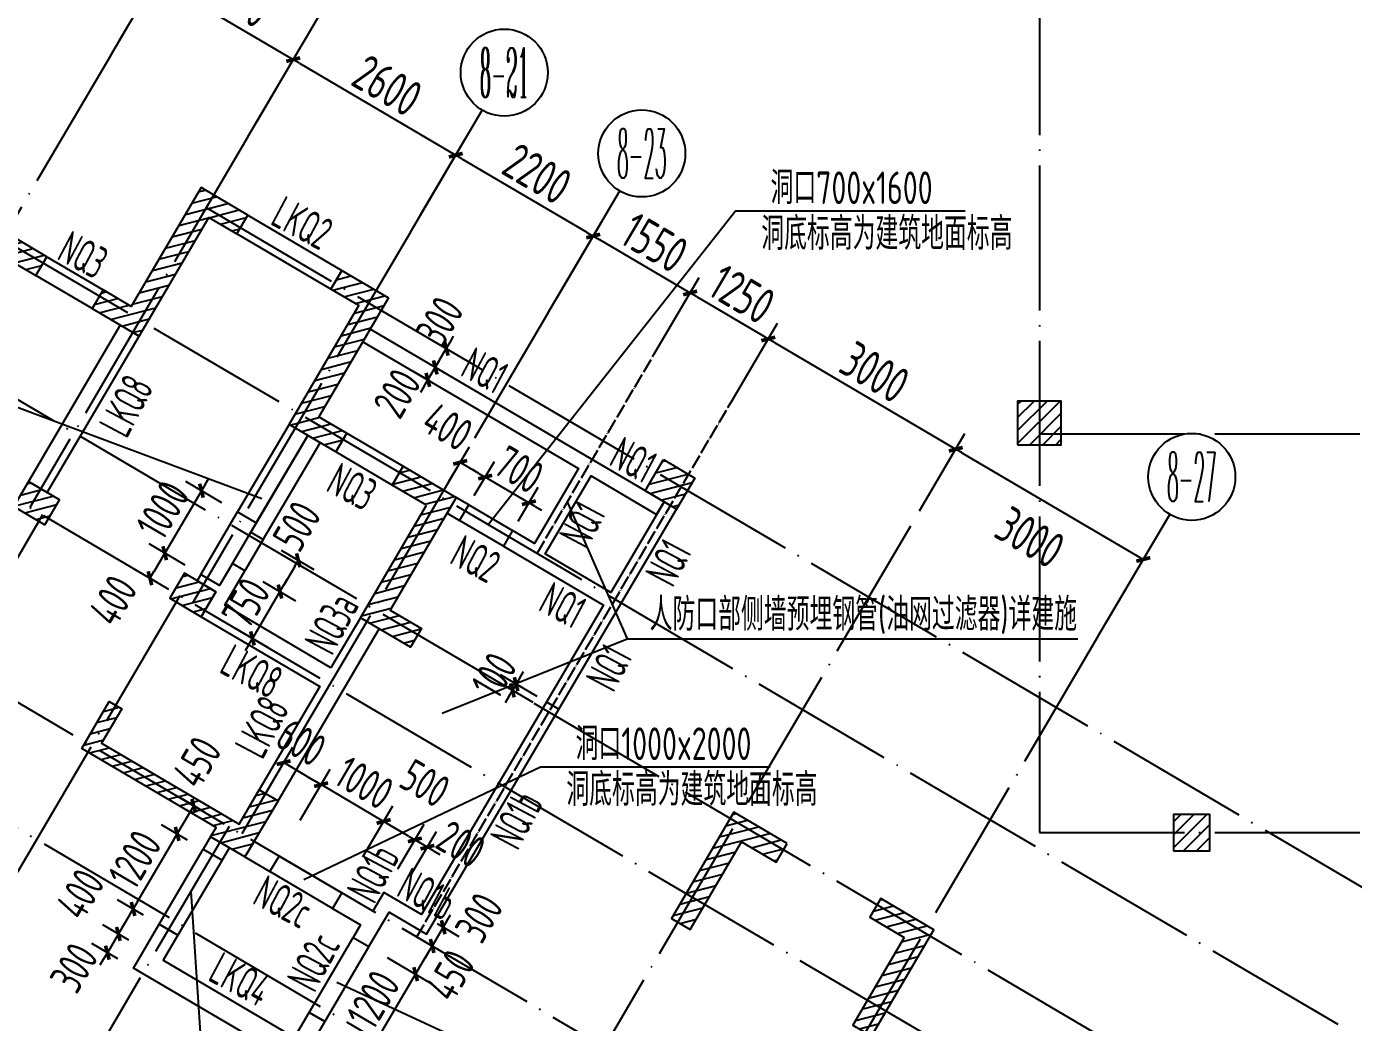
# Model space of a CAD drawing. Header units: millimetres. Extents: x 156735 to 386235, y 467499 to 703525.
# Drawn here: x 322878 to 341178, y 603877 to 617611 of the extents above; entities that cross this region are included whole.
import ezdxf
from ezdxf.enums import TextEntityAlignment as Align

# ---------------------------------------------------------------- set-up
doc = ezdxf.new("R2010")
doc.units = ezdxf.units.MM
doc.header["$LTSCALE"] = 100
doc.header["$PDMODE"] = 35
doc.header["$PDSIZE"] = 200
doc.linetypes.add('DOTE', pattern=[2.42, 2, -0.2, 0.02, -0.2])
for name, color, linetype in [('B-TEXT', 7, 'Continuous'), ('COLU', 7, 'Continuous'), ('colu-主楼', 7, 'Continuous'), ('h斜线-主楼', 7, 'Continuous'), ('h斜线-柱', 7, 'Continuous'), ('Q-AXIS', 3, 'Continuous'), ('Q-DIM', 4, 'Continuous'), ('Q-dote', 253, 'DOTE'), ('Q-TEXT', 2, 'Continuous'), ('Q-门框', 6, 'Continuous'), ('WALL', 3, 'Continuous'), ('wall-主楼', 2, 'Continuous')]:
    doc.layers.add(name, color=color, linetype=linetype)
doc.styles.add('_TCH_AXIS', font='COMPLEX', dxfattribs={"bigfont": 'GBCBIG'})
doc.styles.add('COMPLEX', font='tssdeng.shx', dxfattribs={"width": 0.7, "bigfont": 'tssdchn.shx'})
doc.styles.add('TSSD_Dimension', font='Tssdeng.shx', dxfattribs={"width": 0.7, "bigfont": 'hztxt.shx'})
doc.styles.add('TSSD_REIN', font='Tssdeng.shx', dxfattribs={"width": 0.7, "bigfont": 'hztxt.shx'})
doc.dimstyles.new('TSSD_100_100$0', dxfattribs={"dimtxt": 300, "dimasz": 100, "dimexe": 250, "dimexo": 250, "dimgap": 100, "dimtad": 1, "dimdec": 0, "dimzin": 0, "dimdsep": 46, "dimtxsty": 'TSSD_Dimension', "dimblk": '_tsdbk', "dimblk1": '_tsdbk', "dimblk2": '_tsdbk', "dimsah": 1, "dimcen": 0, "dimclrt": 7, "dimadec": 0, "dimazin": 0, "dimtfac": 1, "dimtdec": 0, "dimtix": 1, "dimtmove": 2, "dimatfit": 3, "dimldrblk": '_tsdbk', "dimfxl": 1, "dimtolj": 1, "dimtzin": 0, "dimarcsym": 0})
pattern_1 = [(14.545372, (-467527.32, -323147.44), (-31.895617, 122.929531), [])]
pattern_2 = [(45, (-467527.32, -323147.44), (-89.802561, 89.802561), [])]

# ---------------------------------------------------------------- blocks, each defined once
blk = doc.blocks.new('_tsdbk')
blk.add_line((-1, 0), (0, 0))
at = {"const_width": 0.5}
blk.add_lwpolyline([(-0.7, -0.7), (0.7, 0.7)], dxfattribs=at)
blk = doc.blocks.new('*D500')
at = {"layer": 'Defpoints', "color": 0}
for p in [(335068, 610719), (338279, 610262), (337654, 609198)]:
    blk.add_point(p, dxfattribs=at)
at = {"layer": 'Q-AXIS', "color": 0, "lineweight": -2}
for p, q in [((335194, 610934), (335820, 611998)), ((335779, 611732), (338193, 610313)), ((337780, 609414), (338406, 610477))]:
    blk.add_line(p, q, dxfattribs=at)
at = {"layer": 'Q-AXIS', "color": 0, "lineweight": -2, "xscale": 100, "yscale": 100, "zscale": 100}
for p, rotation in [((335693, 611782), 149.5453717284593), ((338279, 610262), 329.5453717284593)]:
    blk.add_blockref('_tsdbk', p, dxfattribs=dict(at, rotation=rotation))
at = {"layer": 'Q-AXIS', "color": 7, "insert": (336718, 610567), "char_height": 500, "attachment_point": 5, "rotation": 329.5454, "style": 'TSSD_Dimension'}
blk.add_mtext('\\A1;3000', dxfattribs=at)
blk = doc.blocks.new('*D551')
at = {"layer": 'Defpoints', "color": 0}
for p in [(319034, 620146), (324659, 618270), (324034, 617207)]:
    blk.add_point(p, dxfattribs=at)
at = {"layer": 'Q-AXIS', "color": 0, "lineweight": -2}
for p, q in [((319161, 620362), (319786, 621425)), ((319745, 621159), (324573, 618321)), ((324160, 617422), (324786, 618486))]:
    blk.add_line(p, q, dxfattribs=at)
at = {"layer": 'Q-AXIS', "color": 0, "lineweight": -2, "xscale": 100, "yscale": 100, "zscale": 100}
for p, rotation in [((319659, 621210), 149.5453717284593), ((324659, 618270), 329.5453717284593)]:
    blk.add_blockref('_tsdbk', p, dxfattribs=dict(at, rotation=rotation))
at = {"layer": 'Q-AXIS', "color": 7, "insert": (322337, 620042), "char_height": 500, "attachment_point": 5, "rotation": 329.5454, "style": 'TSSD_Dimension'}
blk.add_mtext('\\A1;5800', dxfattribs=at)
blk = doc.blocks.new('*D559')
at = {"layer": 'Defpoints', "color": 0}
for p in [(325930, 616092), (328797, 615837), (328171, 614774)]:
    blk.add_point(p, dxfattribs=at)
at = {"layer": 'Q-AXIS', "color": 0, "lineweight": -2}
for p, q in [((326057, 616307), (326682, 617371)), ((326642, 617104), (328711, 615888)), ((328298, 614989), (328923, 616053))]:
    blk.add_line(p, q, dxfattribs=at)
at = {"layer": 'Q-AXIS', "color": 0, "lineweight": -2, "xscale": 100, "yscale": 100, "zscale": 100}
for p, rotation in [((326555, 617155), 149.5453717284593), ((328797, 615837), 329.5453717284593)]:
    blk.add_blockref('_tsdbk', p, dxfattribs=dict(at, rotation=rotation))
at = {"layer": 'Q-AXIS', "color": 7, "insert": (327854, 616798), "char_height": 500, "attachment_point": 5, "rotation": 329.5454, "style": 'TSSD_Dimension'}
blk.add_mtext('\\A1;2600', dxfattribs=at)
blk = doc.blocks.new('*D560')
at = {"layer": 'Defpoints', "color": 0}
for p in [(324034, 617207), (326555, 617155), (325930, 616092)]:
    blk.add_point(p, dxfattribs=at)
at = {"layer": 'Q-AXIS', "color": 0, "lineweight": -2}
for p, q in [((324160, 617422), (324786, 618486)), ((324745, 618219), (326469, 617206)), ((326057, 616307), (326682, 617371))]:
    blk.add_line(p, q, dxfattribs=at)
at = {"layer": 'Q-AXIS', "color": 0, "lineweight": -2, "xscale": 100, "yscale": 100, "zscale": 100}
for p, rotation in [((324659, 618270), 149.5453717284593), ((326555, 617155), 329.5453717284593)]:
    blk.add_blockref('_tsdbk', p, dxfattribs=dict(at, rotation=rotation))
at = {"layer": 'Q-AXIS', "color": 7, "insert": (325785, 618014), "char_height": 500, "attachment_point": 5, "rotation": 329.5454, "style": 'TSSD_Dimension'}
blk.add_mtext('\\A1;2200', dxfattribs=at)
blk = doc.blocks.new('*D561')
at = {"layer": 'Defpoints', "color": 0}
for p in [(332029, 613937), (330068, 613659), (331404, 612873)]:
    blk.add_point(p, dxfattribs=at)
at = {"layer": 'Q-AXIS', "color": 0, "lineweight": -2}
for p, q in [((330195, 613874), (330820, 614938)), ((330779, 614672), (331943, 613987)), ((331531, 613089), (332156, 614152))]:
    blk.add_line(p, q, dxfattribs=at)
at = {"layer": 'Q-AXIS', "color": 0, "lineweight": -2, "xscale": 100, "yscale": 100, "zscale": 100}
for p, rotation in [((330693, 614722), 149.5453717284593), ((332029, 613937), 329.5453717284593)]:
    blk.add_blockref('_tsdbk', p, dxfattribs=dict(at, rotation=rotation))
at = {"layer": 'Q-AXIS', "color": 7, "insert": (331539, 614631), "char_height": 500, "attachment_point": 5, "rotation": 329.5454, "style": 'TSSD_Dimension'}
blk.add_mtext('\\A1;1550', dxfattribs=at)
blk = doc.blocks.new('*D562')
at = {"layer": 'Defpoints', "color": 0}
for p in [(328171, 614774), (330693, 614722), (330068, 613659)]:
    blk.add_point(p, dxfattribs=at)
at = {"layer": 'Q-AXIS', "color": 0, "lineweight": -2}
for p, q in [((328298, 614989), (328923, 616053)), ((328883, 615787), (330607, 614773)), ((330195, 613874), (330820, 614938))]:
    blk.add_line(p, q, dxfattribs=at)
at = {"layer": 'Q-AXIS', "color": 0, "lineweight": -2, "xscale": 100, "yscale": 100, "zscale": 100}
for p, rotation in [((328797, 615837), 149.5453717284593), ((330693, 614722), 329.5453717284593)]:
    blk.add_blockref('_tsdbk', p, dxfattribs=dict(at, rotation=rotation))
at = {"layer": 'Q-AXIS', "color": 7, "insert": (329922, 615581), "char_height": 500, "attachment_point": 5, "rotation": 329.5454, "style": 'TSSD_Dimension'}
blk.add_mtext('\\A1;2200', dxfattribs=at)
blk = doc.blocks.new('_AXISO')
blk.add_circle((0, 0), 0.5)
at = {"layer": 'B-TEXT', "style": 'COMPLEX', "width": 1.450893}
blk.add_attdef('A', text='', height=0.56, dxfattribs=at).set_placement((0.249375, -0.28), (0.749375, -0.28), align=Align.FIT)
blk = doc.blocks.new('*D563')
at = {"layer": 'Defpoints', "color": 0}
for p in [(332482, 612239), (335693, 611782), (335068, 610719)]:
    blk.add_point(p, dxfattribs=at)
at = {"layer": 'Q-AXIS', "color": 0, "lineweight": -2}
for p, q in [((332608, 612455), (333234, 613519)), ((333193, 613252), (335607, 611833)), ((335194, 610934), (335820, 611998))]:
    blk.add_line(p, q, dxfattribs=at)
at = {"layer": 'Q-AXIS', "color": 0, "lineweight": -2, "xscale": 100, "yscale": 100, "zscale": 100}
for p, rotation in [((333107, 613303), 149.5453717284593), ((335693, 611782), 329.5453717284593)]:
    blk.add_blockref('_tsdbk', p, dxfattribs=dict(at, rotation=rotation))
at = {"layer": 'Q-AXIS', "color": 7, "insert": (334577, 612844), "char_height": 500, "attachment_point": 5, "rotation": 329.5454, "style": 'TSSD_Dimension'}
blk.add_mtext('\\A1;3000', dxfattribs=at)
blk = doc.blocks.new('*D718')
at = {"layer": 'Defpoints', "color": 0}
for p in [(324481, 604551), (323918, 603594), (326421, 603411)]:
    blk.add_point(p, dxfattribs=at)
at = {"layer": 'Q-DIM', "color": 0, "lineweight": -2}
for p, q in [((324354, 604336), (323791, 603378)), ((325771, 602504), (324004, 603543)), ((326294, 603195), (325731, 602238))]:
    blk.add_line(p, q, dxfattribs=at)
at = {"layer": 'Q-DIM', "color": 0, "lineweight": -2, "xscale": 100, "yscale": 100, "zscale": 100}
for p, rotation in [((323918, 603594), 149.5453717322015), ((325858, 602453), 329.5453717322015)]:
    blk.add_blockref('_tsdbk', p, dxfattribs=dict(at, rotation=rotation))
at = {"layer": 'Q-DIM', "color": 7, "insert": (325053, 603304), "char_height": 450, "attachment_point": 5, "rotation": 329.5454, "style": 'TSSD_Dimension'}
blk.add_mtext('\\A1;2250', dxfattribs=at)
blk = doc.blocks.new('*D719')
at = {"layer": 'Defpoints', "color": 0}
for p in [(324955, 606477), (325543, 606653), (325315, 606265)]:
    blk.add_point(p, dxfattribs=at)
at = {"layer": 'Q-DIM', "color": 0, "lineweight": -2}
for p, q in [((325327, 606780), (324967, 606992)), ((325132, 606779), (325006, 606563)), ((325099, 606392), (324739, 606604))]:
    blk.add_line(p, q, dxfattribs=at)
at = {"layer": 'Q-DIM', "color": 0, "lineweight": -2, "xscale": 100, "yscale": 100, "zscale": 100}
for p, rotation in [((325183, 606865), 59.54537173237217), ((324955, 606477), 239.5453717323721)]:
    blk.add_blockref('_tsdbk', p, dxfattribs=dict(at, rotation=rotation))
at = {"layer": 'Q-DIM', "color": 7, "insert": (325229, 607466), "char_height": 450, "attachment_point": 5, "rotation": 59.5454, "style": 'TSSD_Dimension'}
blk.add_mtext('\\A1;450', dxfattribs=at)
blk = doc.blocks.new('*D720')
at = {"layer": 'Defpoints', "color": 0}
for p in [(325315, 606265), (324347, 605442), (324706, 605231)]:
    blk.add_point(p, dxfattribs=at)
at = {"layer": 'Q-DIM', "color": 0, "lineweight": -2}
for p, q in [((325099, 606392), (324739, 606604)), ((324904, 606391), (324397, 605529)), ((324491, 605358), (324131, 605569))]:
    blk.add_line(p, q, dxfattribs=at)
at = {"layer": 'Q-DIM', "color": 0, "lineweight": -2, "xscale": 100, "yscale": 100, "zscale": 100}
for p, rotation in [((324955, 606477), 59.54537173237161), ((324347, 605442), 239.5453717323716)]:
    blk.add_blockref('_tsdbk', p, dxfattribs=dict(at, rotation=rotation))
at = {"layer": 'Q-DIM', "color": 7, "insert": (324371, 606124), "char_height": 450, "attachment_point": 5, "rotation": 59.5454, "style": 'TSSD_Dimension'}
blk.add_mtext('\\A1;1200', dxfattribs=at)
blk = doc.blocks.new('*D721')
at = {"layer": 'Defpoints', "color": 0}
for p in [(324706, 605231), (324144, 605098), (324504, 604886)]:
    blk.add_point(p, dxfattribs=at)
at = {"layer": 'Q-DIM', "color": 0, "lineweight": -2}
for p, q in [((324491, 605358), (324131, 605569)), ((324288, 605013), (323928, 605224)), ((324296, 605356), (324195, 605184))]:
    blk.add_line(p, q, dxfattribs=at)
at = {"layer": 'Q-DIM', "color": 0, "lineweight": -2, "xscale": 100, "yscale": 100, "zscale": 100}
for p, rotation in [((324347, 605442), 59.54537173237161), ((324144, 605098), 239.5453717323716)]:
    blk.add_blockref('_tsdbk', p, dxfattribs=dict(at, rotation=rotation))
at = {"layer": 'Q-DIM', "color": 7, "insert": (323618, 605647), "char_height": 450, "attachment_point": 5, "rotation": 59.5454, "style": 'TSSD_Dimension'}
blk.add_mtext('\\A1;400', dxfattribs=at)
blk = doc.blocks.new('*D722')
at = {"layer": 'Defpoints', "color": 0}
for p in [(323992, 604839), (324504, 604886), (324352, 604627)]:
    blk.add_point(p, dxfattribs=at)
at = {"layer": 'Q-DIM', "color": 0, "lineweight": -2}
for p, q in [((324288, 605013), (323928, 605224)), ((324195, 605184), (324245, 605270)), ((324144, 605098), (323992, 604839)), ((324136, 604754), (323776, 604966)), ((323941, 604753), (323890, 604667))]:
    blk.add_line(p, q, dxfattribs=at)
at = {"layer": 'Q-DIM', "color": 0, "lineweight": -2, "xscale": 100, "yscale": 100, "zscale": 100}
for p, rotation in [((324144, 605098), 239.5453717323716), ((323992, 604839), 59.54537173237157)]:
    blk.add_blockref('_tsdbk', p, dxfattribs=dict(at, rotation=rotation))
at = {"layer": 'Q-DIM', "color": 7, "insert": (323533, 604632), "char_height": 450, "attachment_point": 5, "rotation": 59.5454, "style": 'TSSD_Dimension'}
blk.add_mtext('\\A1;300', dxfattribs=at)
blk = doc.blocks.new('*D725')
at = {"layer": 'Defpoints', "color": 0}
for p in [(327637, 604900), (328244, 604543), (327029, 603865)]:
    blk.add_point(p, dxfattribs=at)
at = {"layer": 'Q-DIM', "color": 0, "lineweight": -2}
for p, q in [((327852, 604773), (328459, 604416)), ((327686, 603595), (328193, 604457)), ((327244, 603739), (327851, 603382))]:
    blk.add_line(p, q, dxfattribs=at)
at = {"layer": 'Q-DIM', "color": 0, "lineweight": -2, "xscale": 100, "yscale": 100, "zscale": 100}
for p, rotation in [((328244, 604543), 59.5453717321902), ((327636, 603509), 239.5453717321902)]:
    blk.add_blockref('_tsdbk', p, dxfattribs=dict(at, rotation=rotation))
at = {"layer": 'Q-DIM', "color": 7, "insert": (327659, 604191), "char_height": 450, "attachment_point": 5, "rotation": 59.5454, "style": 'TSSD_Dimension'}
blk.add_mtext('\\A1;1200', dxfattribs=at)
blk = doc.blocks.new('*D726')
at = {"layer": 'Defpoints', "color": 0}
for p in [(327865, 605288), (327637, 604900), (328472, 604931)]:
    blk.add_point(p, dxfattribs=at)
at = {"layer": 'Q-DIM', "color": 0, "lineweight": -2}
for p, q in [((328080, 605161), (328687, 604804)), ((328294, 604629), (328421, 604845)), ((327852, 604773), (328459, 604416))]:
    blk.add_line(p, q, dxfattribs=at)
at = {"layer": 'Q-DIM', "color": 0, "lineweight": -2, "xscale": 100, "yscale": 100, "zscale": 100}
for p, rotation in [((328472, 604931), 59.5453717321902), ((328244, 604543), 239.5453717321902)]:
    blk.add_blockref('_tsdbk', p, dxfattribs=dict(at, rotation=rotation))
at = {"layer": 'Q-DIM', "color": 7, "insert": (328723, 604527), "char_height": 450, "attachment_point": 5, "rotation": 59.5454, "style": 'TSSD_Dimension'}
blk.add_mtext('\\A1;450', dxfattribs=at)
blk = doc.blocks.new('*D727')
at = {"layer": 'Defpoints', "color": 0}
for p in [(328233, 606395), (327871, 605778), (328043, 605677)]:
    blk.add_point(p, dxfattribs=at)
at = {"layer": 'Q-DIM', "color": 0, "lineweight": -2}
for p, q in [((327997, 605994), (328360, 606611)), ((328147, 606446), (328061, 606497)), ((328170, 605892), (328532, 606509)), ((328406, 606294), (328233, 606395)), ((328492, 606243), (328578, 606193))]:
    blk.add_line(p, q, dxfattribs=at)
at = {"layer": 'Q-DIM', "color": 0, "lineweight": -2, "xscale": 100, "yscale": 100, "zscale": 100}
for p, rotation in [((328233, 606395), 329.5453717327441), ((328406, 606294), 149.5453717327441)]:
    blk.add_blockref('_tsdbk', p, dxfattribs=dict(at, rotation=rotation))
at = {"layer": 'Q-DIM', "color": 7, "insert": (328870, 606335), "char_height": 450, "attachment_point": 5, "rotation": 329.5454, "style": 'TSSD_Dimension'}
blk.add_mtext('\\A1;200', dxfattribs=at)
blk = doc.blocks.new('*D728')
at = {"layer": 'Defpoints', "color": 0}
for p in [(327802, 606649), (327389, 605946), (327871, 605778)]:
    blk.add_point(p, dxfattribs=at)
at = {"layer": 'Q-DIM', "color": 0, "lineweight": -2}
for p, q in [((327516, 606161), (327929, 606864)), ((328147, 606446), (327888, 606598)), ((327997, 605994), (328360, 606611))]:
    blk.add_line(p, q, dxfattribs=at)
at = {"layer": 'Q-DIM', "color": 0, "lineweight": -2, "xscale": 100, "yscale": 100, "zscale": 100}
for p, rotation in [((327802, 606649), 149.5453717327453), ((328233, 606395), 329.5453717327453)]:
    blk.add_blockref('_tsdbk', p, dxfattribs=dict(at, rotation=rotation))
at = {"layer": 'Q-DIM', "color": 7, "insert": (328374, 607175), "char_height": 450, "attachment_point": 5, "rotation": 329.5454, "style": 'TSSD_Dimension'}
blk.add_mtext('\\A1;500', dxfattribs=at)
blk = doc.blocks.new('*D729')
at = {"layer": 'Defpoints', "color": 0}
for p in [(326940, 607156), (326527, 606452), (327389, 605946)]:
    blk.add_point(p, dxfattribs=at)
at = {"layer": 'Q-DIM', "color": 0, "lineweight": -2}
for p, q in [((326653, 606668), (327067, 607371)), ((326854, 607206), (326768, 607257)), ((327802, 606649), (326940, 607156)), ((327516, 606161), (327929, 606864)), ((327888, 606598), (327975, 606547))]:
    blk.add_line(p, q, dxfattribs=at)
at = {"layer": 'Q-DIM', "color": 0, "lineweight": -2, "xscale": 100, "yscale": 100, "zscale": 100}
for p, rotation in [((326940, 607156), 329.5453717327453), ((327802, 606649), 149.5453717327453)]:
    blk.add_blockref('_tsdbk', p, dxfattribs=dict(at, rotation=rotation))
at = {"layer": 'Q-DIM', "color": 7, "insert": (327536, 607182), "char_height": 450, "attachment_point": 5, "rotation": 329.5454, "style": 'TSSD_Dimension'}
blk.add_mtext('\\A1;1000', dxfattribs=at)
blk = doc.blocks.new('*D730')
at = {"layer": 'Defpoints', "color": 0}
for p in [(326423, 607460), (326010, 606757), (326527, 606452)]:
    blk.add_point(p, dxfattribs=at)
at = {"layer": 'Q-DIM', "color": 0, "lineweight": -2}
for p, q in [((326136, 606972), (326550, 607675)), ((326854, 607206), (326509, 607409)), ((326653, 606668), (327067, 607371))]:
    blk.add_line(p, q, dxfattribs=at)
at = {"layer": 'Q-DIM', "color": 0, "lineweight": -2, "xscale": 100, "yscale": 100, "zscale": 100}
for p, rotation in [((326423, 607460), 149.5453717327453), ((326940, 607156), 329.5453717327453)]:
    blk.add_blockref('_tsdbk', p, dxfattribs=dict(at, rotation=rotation))
at = {"layer": 'Q-DIM', "color": 7, "insert": (326667, 607741), "char_height": 450, "attachment_point": 5, "rotation": 329.5454, "style": 'TSSD_Dimension'}
blk.add_mtext('\\A1;600', dxfattribs=at)
blk = doc.blocks.new('*D737')
at = {"layer": 'Defpoints', "color": 0}
for p in [(329579, 608456), (330083, 608160), (330134, 608246)]:
    blk.add_point(p, dxfattribs=at)
at = {"layer": 'Q-DIM', "color": 0, "lineweight": -2}
for p, q in [((329681, 608628), (329731, 608715)), ((329867, 608287), (329364, 608583)), ((329918, 608373), (329415, 608669)), ((329630, 608542), (329579, 608456)), ((329529, 608370), (329478, 608284))]:
    blk.add_line(p, q, dxfattribs=at)
at = {"layer": 'Q-DIM', "color": 0, "lineweight": -2, "xscale": 100, "yscale": 100, "zscale": 100}
for p, rotation in [((329630, 608542), 239.5453717143247), ((329579, 608456), 59.54537171432474)]:
    blk.add_blockref('_tsdbk', p, dxfattribs=dict(at, rotation=rotation))
at = {"layer": 'Q-DIM', "color": 7, "insert": (329325, 608664), "char_height": 450, "attachment_point": 5, "rotation": 59.5454, "style": 'TSSD_Dimension'}
blk.add_mtext('\\A1;100', dxfattribs=at)
blk = doc.blocks.new('*D738')
at = {"layer": 'Defpoints', "color": 0}
for p in [(328324, 605366), (328172, 605107), (328472, 604931)]:
    blk.add_point(p, dxfattribs=at)
at = {"layer": 'Q-DIM', "color": 0, "lineweight": -2}
for p, q in [((328540, 605239), (328839, 605063)), ((328675, 605276), (328725, 605362)), ((328624, 605190), (328472, 604931)), ((328421, 604845), (328370, 604759)), ((328387, 604981), (328687, 604804))]:
    blk.add_line(p, q, dxfattribs=at)
at = {"layer": 'Q-DIM', "color": 0, "lineweight": -2, "xscale": 100, "yscale": 100, "zscale": 100}
for p, rotation in [((328624, 605190), 239.5453717321918), ((328472, 604931), 59.54537173219182)]:
    blk.add_blockref('_tsdbk', p, dxfattribs=dict(at, rotation=rotation))
at = {"layer": 'Q-DIM', "color": 7, "insert": (329120, 605323), "char_height": 450, "attachment_point": 5, "rotation": 59.5454, "style": 'TSSD_Dimension'}
blk.add_mtext('\\A1;300', dxfattribs=at)
blk = doc.blocks.new('*D739')
at = {"layer": 'Defpoints', "color": 0}
for p in [(333107, 613303), (331404, 612873), (332482, 612239)]:
    blk.add_point(p, dxfattribs=at)
at = {"layer": 'Q-AXIS', "color": 0, "lineweight": -2}
for p, q in [((331531, 613089), (332156, 614152)), ((332116, 613886), (333021, 613354)), ((332608, 612455), (333234, 613519))]:
    blk.add_line(p, q, dxfattribs=at)
at = {"layer": 'Q-AXIS', "color": 0, "lineweight": -2, "xscale": 100, "yscale": 100, "zscale": 100}
for p, rotation in [((332029, 613937), 149.545371728458), ((333107, 613303), 329.545371728458)]:
    blk.add_blockref('_tsdbk', p, dxfattribs=dict(at, rotation=rotation))
at = {"layer": 'Q-AXIS', "color": 7, "insert": (332746, 613921), "char_height": 500, "attachment_point": 5, "rotation": 329.5454, "style": 'TSSD_Dimension'}
blk.add_mtext('\\A1;1250', dxfattribs=at)
blk = doc.blocks.new('*D740')
at = {"layer": 'Defpoints', "color": 0}
for p in [(328515, 612910), (328759, 612767), (328657, 612594)]:
    blk.add_point(p, dxfattribs=at)
at = {"layer": 'Q-DIM', "color": 0, "lineweight": -2}
for p, q in [((328565, 612996), (328616, 613083)), ((328543, 612893), (328299, 613037)), ((328413, 612738), (328515, 612910)), ((328442, 612721), (328198, 612864)), ((328363, 612651), (328312, 612565))]:
    blk.add_line(p, q, dxfattribs=at)
at = {"layer": 'Q-DIM', "color": 0, "lineweight": -2, "xscale": 100, "yscale": 100, "zscale": 100}
for p, rotation in [((328515, 612910), 239.5453717325268), ((328413, 612738), 59.54537173252685)]:
    blk.add_blockref('_tsdbk', p, dxfattribs=dict(at, rotation=rotation))
at = {"layer": 'Q-DIM', "color": 7, "insert": (327988, 612553), "char_height": 450, "attachment_point": 5, "rotation": 59.5454, "style": 'TSSD_Dimension'}
blk.add_mtext('\\A1;200', dxfattribs=at)
blk = doc.blocks.new('*D741')
at = {"layer": 'Defpoints', "color": 0}
for p in [(328667, 613169), (328850, 613061), (328759, 612767)]:
    blk.add_point(p, dxfattribs=at)
at = {"layer": 'Q-DIM', "color": 0, "lineweight": -2}
for p, q in [((328634, 613188), (328451, 613295)), ((328718, 613255), (328768, 613341)), ((328515, 612910), (328667, 613169)), ((328543, 612893), (328299, 613037)), ((328464, 612824), (328413, 612738))]:
    blk.add_line(p, q, dxfattribs=at)
at = {"layer": 'Q-DIM', "color": 0, "lineweight": -2, "xscale": 100, "yscale": 100, "zscale": 100}
for p, rotation in [((328667, 613169), 239.5453717325268), ((328515, 612910), 59.54537173252685)]:
    blk.add_blockref('_tsdbk', p, dxfattribs=dict(at, rotation=rotation))
at = {"layer": 'Q-DIM', "color": 7, "insert": (328575, 613546), "char_height": 450, "attachment_point": 5, "rotation": 59.5454, "style": 'TSSD_Dimension'}
blk.add_mtext('\\A1;300', dxfattribs=at)
blk = doc.blocks.new('*D742')
at = {"layer": 'Defpoints', "color": 0}
for p in [(329203, 611398), (328926, 610928), (329530, 610573)]:
    blk.add_point(p, dxfattribs=at)
at = {"layer": 'Q-DIM', "color": 0, "lineweight": -2}
for p, q in [((329053, 611144), (329330, 611614)), ((329117, 611449), (329030, 611500)), ((329806, 611044), (329203, 611398)), ((329656, 610789), (329933, 611259)), ((329893, 610993), (329979, 610942))]:
    blk.add_line(p, q, dxfattribs=at)
at = {"layer": 'Q-DIM', "color": 0, "lineweight": -2, "xscale": 100, "yscale": 100, "zscale": 100}
for p, rotation in [((329203, 611398), 329.5453717323886), ((329806, 611044), 149.5453717323886)]:
    blk.add_blockref('_tsdbk', p, dxfattribs=dict(at, rotation=rotation))
at = {"layer": 'Q-DIM', "color": 7, "insert": (329669, 611501), "char_height": 450, "attachment_point": 5, "rotation": 329.5454, "style": 'TSSD_Dimension'}
blk.add_mtext('\\A1;700', dxfattribs=at)
blk = doc.blocks.new('*D743')
at = {"layer": 'Defpoints', "color": 0}
for p in [(328858, 611601), (328582, 611131), (328926, 610928)]:
    blk.add_point(p, dxfattribs=at)
at = {"layer": 'Q-DIM', "color": 0, "lineweight": -2}
for p, q in [((328708, 611346), (328985, 611817)), ((329053, 611144), (329330, 611614)), ((329117, 611449), (328944, 611550))]:
    blk.add_line(p, q, dxfattribs=at)
at = {"layer": 'Q-DIM', "color": 0, "lineweight": -2, "xscale": 100, "yscale": 100, "zscale": 100}
for p, rotation in [((328858, 611601), 149.5453717323885), ((329203, 611398), 329.5453717323885)]:
    blk.add_blockref('_tsdbk', p, dxfattribs=dict(at, rotation=rotation))
at = {"layer": 'Q-DIM', "color": 7, "insert": (328684, 612093), "char_height": 450, "attachment_point": 5, "rotation": 329.5454, "style": 'TSSD_Dimension'}
blk.add_mtext('\\A1;400', dxfattribs=at)
blk = doc.blocks.new('*D749')
at = {"layer": 'Defpoints', "color": 0}
for p in [(326174, 610516), (325921, 610085), (326373, 609819)]:
    blk.add_point(p, dxfattribs=at)
at = {"layer": 'Q-DIM', "color": 0, "lineweight": -2}
for p, q in [((326390, 610389), (326842, 610124)), ((326576, 610164), (326424, 609905)), ((326136, 609958), (326588, 609693))]:
    blk.add_line(p, q, dxfattribs=at)
at = {"layer": 'Q-DIM', "color": 0, "lineweight": -2, "xscale": 100, "yscale": 100, "zscale": 100}
for p, rotation in [((326626, 610250), 59.54537173259671), ((326373, 609819), 239.5453717325967)]:
    blk.add_blockref('_tsdbk', p, dxfattribs=dict(at, rotation=rotation))
at = {"layer": 'Q-DIM', "color": 7, "insert": (326606, 610721), "char_height": 450, "attachment_point": 5, "rotation": 59.5454, "style": 'TSSD_Dimension'}
blk.add_mtext('\\A1;500', dxfattribs=at)
blk = doc.blocks.new('*D750')
at = {"layer": 'Defpoints', "color": 0}
for p in [(325921, 610085), (325541, 609439), (325993, 609173)]:
    blk.add_point(p, dxfattribs=at)
at = {"layer": 'Q-DIM', "color": 0, "lineweight": -2}
for p, q in [((326136, 609958), (326588, 609693)), ((326424, 609905), (326474, 609992)), ((326373, 609819), (325993, 609173)), ((325756, 609312), (326208, 609046)), ((325942, 609087), (325891, 609000))]:
    blk.add_line(p, q, dxfattribs=at)
at = {"layer": 'Q-DIM', "color": 0, "lineweight": -2, "xscale": 100, "yscale": 100, "zscale": 100}
for p, rotation in [((326373, 609819), 239.5453717325967), ((325993, 609173), 59.54537173259674)]:
    blk.add_blockref('_tsdbk', p, dxfattribs=dict(at, rotation=rotation))
at = {"layer": 'Q-DIM', "color": 7, "insert": (325903, 609661), "char_height": 450, "attachment_point": 5, "rotation": 59.5454, "style": 'TSSD_Dimension'}
blk.add_mtext('\\A1;750', dxfattribs=at)
blk = doc.blocks.new('*D751')
at = {"layer": 'Defpoints', "color": 0}
for p in [(325788, 610917), (324783, 610348), (325281, 610055)]:
    blk.add_point(p, dxfattribs=at)
at = {"layer": 'Q-DIM', "color": 0, "lineweight": -2}
for p, q in [((325572, 611044), (325074, 611337)), ((325340, 611296), (325391, 611383)), ((325290, 611210), (324783, 610348)), ((325066, 610182), (324567, 610475)), ((324732, 610262), (324681, 610176))]:
    blk.add_line(p, q, dxfattribs=at)
at = {"layer": 'Q-DIM', "color": 0, "lineweight": -2, "xscale": 100, "yscale": 100, "zscale": 100}
for p, rotation in [((325290, 611210), 239.5453717324492), ((324783, 610348), 59.54537173244923)]:
    blk.add_blockref('_tsdbk', p, dxfattribs=dict(at, rotation=rotation))
at = {"layer": 'Q-DIM', "color": 7, "insert": (324756, 610944), "char_height": 450, "attachment_point": 5, "rotation": 59.5454, "style": 'TSSD_Dimension'}
blk.add_mtext('\\A1;1000', dxfattribs=at)
blk = doc.blocks.new('*D752')
at = {"layer": 'Defpoints', "color": 0}
for p in [(324580, 610003), (325281, 610055), (324906, 609812)]:
    blk.add_point(p, dxfattribs=at)
at = {"layer": 'Q-DIM', "color": 0, "lineweight": -2}
for p, q in [((325066, 610182), (324567, 610475)), ((324732, 610262), (324631, 610090)), ((324690, 609939), (324364, 610130))]:
    blk.add_line(p, q, dxfattribs=at)
at = {"layer": 'Q-DIM', "color": 0, "lineweight": -2, "xscale": 100, "yscale": 100, "zscale": 100}
for p, rotation in [((324783, 610348), 59.54537173244923), ((324580, 610003), 239.5453717324492)]:
    blk.add_blockref('_tsdbk', p, dxfattribs=dict(at, rotation=rotation))
at = {"layer": 'Q-DIM', "color": 7, "insert": (324070, 609697), "char_height": 450, "attachment_point": 5, "rotation": 59.5454, "style": 'TSSD_Dimension'}
blk.add_mtext('\\A1;400', dxfattribs=at)

msp = doc.modelspace()

# ---------------------------------------------------------------- hatches: boundary and pattern name
at = {"layer": 'h斜线-主楼'}
h = msp.add_hatch(dxfattribs=at)
h.set_pattern_fill('ANSI31', color=256, scale=40, angle=-30.45463, style=0)
h.set_pattern_definition(pattern_1)
h.paths.add_polyline_path([(325285.1, 615389.1), (324322.1, 613751.3), (323934.1, 613979.3), (323782.1, 613720.7), (324428.6, 613340.6), (325391.6, 614978.4), (325779.6, 614750.4), (325931.6, 615009)])
h = msp.add_hatch(dxfattribs=at)
h.set_pattern_fill('ANSI31', color=256, scale=40, angle=-30.45463, style=0)
h.set_pattern_definition([(14.545372, (-467613.52, -323096.75), (-31.895617, 122.929531), [])])
h.paths.add_polyline_path([(323158.3, 614435.5), (322425.6, 614866.3), (321513.3, 613314.7), (321082.2, 613568.1), (320930.2, 613309.5), (321619.8, 612904), (322532.1, 614455.7), (323006.3, 614176.9)])
h = msp.add_hatch(dxfattribs=at)
h.set_pattern_fill('ANSI31', color=256, scale=40, angle=-30.45463, style=0)
h.set_pattern_definition(pattern_1)
h.paths.add_polyline_path([(327871.2, 613868.5), (326908.2, 612230.7), (327296.1, 612002.6), (327144, 611744), (326497.5, 612124.1), (327460.5, 613762), (327072.6, 613990.1), (327224.7, 614248.7)])
h = msp.add_hatch(dxfattribs=at)
h.set_pattern_fill('ANSI31', color=256, scale=40, angle=-30.45463, style=0)
h.set_pattern_definition(pattern_1)
h.paths.add_polyline_path([(328394, 611009), (327919.8, 611287.8), (328071.9, 611546.4), (328804.6, 611115.6), (327892.3, 609563.9), (328323.3, 609310.5), (328171.2, 609051.9), (327481.6, 609457.4)])
h = msp.add_hatch(dxfattribs=at)
h.set_pattern_fill('ANSI31', color=256, scale=40, angle=-30.45463, style=0)
h.set_pattern_definition(pattern_1)
h.paths.add_polyline_path([(323131.1, 610739.3), (323333.9, 611084.1), (322902.9, 611337.6), (322700.1, 610992.8)])
h = msp.add_hatch(dxfattribs=at)
h.set_pattern_fill('ANSI31', color=256, scale=40, angle=-30.45463, style=0)
h.set_pattern_definition(pattern_1)
h.paths.add_polyline_path([(325286.2, 609472.2), (325489, 609817), (325057.9, 610070.4), (324855.2, 609725.6)])
h = msp.add_hatch(dxfattribs=at)
h.set_pattern_fill('ANSI31', color=256, scale=40, angle=-30.45463, style=0)
h.set_pattern_definition(pattern_1)
h.paths.add_polyline_path([(326346.4, 606934.8), (325890.2, 606158.9), (325416.1, 606437.7), (325492.1, 606567), (323638.7, 607656.7), (324018.9, 608303.3), (324191.3, 608201.9), (323912.5, 607727.8), (325809, 606612.7), (326087.8, 607086.8)])
h = msp.add_hatch(dxfattribs=at)
h.set_pattern_fill('ANSI31', color=256, scale=40, angle=-30.45463, style=0)
h.set_pattern_definition(pattern_1)
h.paths.add_polyline_path([(333366.2, 606345.4), (332633.4, 606776.2), (331771.8, 605310.8), (332030.4, 605158.7), (332740, 606365.6), (333214.1, 606086.8)])
h = msp.add_hatch(dxfattribs=at)
h.set_pattern_fill('ANSI31', color=256, scale=40, angle=-30.45463, style=0)
h.set_pattern_definition(pattern_1)
h.paths.add_polyline_path([(334981.3, 605047.7), (334271.7, 603840.9), (334530.3, 603688.8), (335391.9, 605154.3), (334659.2, 605585.1), (334507.2, 605326.5)])
at = {"layer": 'h斜线-柱'}
h = msp.add_hatch(dxfattribs=at)
h.set_pattern_fill('ANSI31', color=256, scale=40, style=0)
h.set_pattern_definition(pattern_2)
h.paths.add_polyline_path([(336546.5, 611844.7), (337146.5, 611844.7), (337146.5, 612444.7), (336546.5, 612444.7)])
h = msp.add_hatch(dxfattribs=at)
h.set_pattern_fill('ANSI31', color=256, scale=40, angle=-30.45463, style=0)
h.set_pattern_definition([(14.545372, (-467527.32, -323147.44), (-31.895617, 122.929531), [])])
h.paths.add_polyline_path([(331664.1, 611638.4), (332095.1, 611384.9), (331841.7, 610953.9), (331410.7, 611207.4)])
h = msp.add_hatch(dxfattribs=at)
h.set_pattern_fill('ANSI31', color=256, scale=40, style=0)
h.set_pattern_definition(pattern_2)
h.paths.add_polyline_path([(338696.5, 606244.7), (339196.5, 606244.7), (339196.5, 606744.7), (338696.5, 606744.7)])

# ---------------------------------------------------------------- linework, layer by layer
at = {"layer": 'COLU'}
for points in [[(336546.5, 611844.7), (337146.5, 611844.7), (337146.5, 612444.7), (336546.5, 612444.7)], [(331664.1, 611638.4), (332095.1, 611384.9), (331841.7, 610953.9), (331410.7, 611207.4)], [(338696.5, 606244.7), (339196.5, 606244.7), (339196.5, 606744.7), (338696.5, 606744.7)]]:
    msp.add_lwpolyline(points, close=True, dxfattribs=at)
at = {"layer": 'colu-主楼'}
for points in [[(323131.1, 610739.3), (323333.9, 611084.1), (322902.9, 611337.6), (322700.1, 610992.8)], [(325286.2, 609472.2), (325489, 609817), (325057.9, 610070.4), (324855.2, 609725.6)]]:
    msp.add_lwpolyline(points, close=True, dxfattribs=at)
at = {"layer": 'Q-AXIS'}
for p, q in [((324033.6, 617206.6), (325024.3, 618891.4)), ((325930.1, 616091.5), (326920.7, 617776.4)), ((328171.4, 614773.7), (329162, 616458.5)), ((330067.9, 613658.6), (331058.5, 615343.4)), ((337653.7, 609198.3), (338644.4, 610883.1))]:
    msp.add_line(p, q, dxfattribs=at)
at = {"layer": 'Q-dote', "ltscale": 10}
for p, q in [((336846.5, 651994.7), (336846.5, 606494.7)), ((292325.9, 630360.2), (344629.6, 599606.7)), ((290501.2, 627256.9), (338483.1, 599044.6)), ((289741, 625963.8), (337604.6, 597821)), ((324033.6, 617206.6), (319810.3, 610023.8)), ((325930.1, 616091.5), (322923.2, 610977.6)), ((325356.1, 615115.3), (342132.4, 605251.2)), ((328171.4, 614773.7), (325164.5, 609659.8)), ((322547.3, 614678.8), (341080.9, 603781.4)), ((330067.9, 613658.6), (325844.5, 606475.8)), ((321026.7, 612092.7), (339699.5, 601113.5)), ((336846.5, 611994.7), (366607.1, 611994.7)), ((323095.6, 610876.2), (317319.7, 601052.9)), ((335067.6, 610718.9), (330084, 602243)), ((324992.1, 609761.1), (319216.2, 599937.8)), ((337653.7, 609198.3), (328870.9, 594261.1)), ((325672.1, 606577.2), (321112.7, 598822.8)), ((336846.5, 606494.7), (366607.1, 606494.7))]:
    msp.add_line(p, q, dxfattribs=at)
at = {"layer": 'Q-dote'}
for p, q in [((329917.7, 610345.1), (331530.7, 613088.5)), ((328258.2, 605056.6), (332608.3, 612454.9))]:
    msp.add_line(p, q, dxfattribs=at)
at = {"layer": 'Q-TEXT', "color": 3}
msp.add_line((330334.9, 611054.7), (331159.5, 609167.3), dxfattribs=at)
at = {"layer": 'Q-TEXT'}
for points in [[(335823.6, 615066.1), (332653.9, 615066.1), (329244.8, 610740.8)], [(326122.1, 611096.1), (320900.1, 613048.3), (316534.8, 613048.3)], [(333135.4, 607398.7), (329965.7, 607398.7), (326702.9, 605845)], [(319640.2, 600681.8), (325477.9, 600681.8), (325146.3, 605682.9)], [(333210, 603090.1), (330040.4, 603090.1), (327159.1, 604425.6)]]:
    msp.add_lwpolyline(points, dxfattribs=at)
at = {"layer": 'Q-TEXT', "color": 3}
msp.add_lwpolyline([(328609.2, 608143.2), (331159.5, 609167.3), (337377.9, 609167.3)], dxfattribs=at)
at = {"layer": 'Q-门框'}
for points in [[(325787.9, 610917.3), (326046.5, 610765.2), (325539.6, 609903.2), (325281, 610055.3)], [(328977, 611014.2), (329580.4, 610659.4), (329453.7, 610443.9), (328850.3, 610798.7)], [(325970.5, 610635.9), (326142.9, 610534.6), (325889.4, 610103.5), (325717, 610204.9)], [(325314.7, 606265.3), (325573.3, 606113.2), (324965.1, 605078.8), (324706.5, 605230.9)], [(326361.7, 606171.7), (327223.8, 605664.8), (327097, 605449.3), (326235, 605956.2)], [(327383.6, 605048.8), (327599.1, 604922.1), (326990.9, 603887.7), (326775.4, 604014.4)]]:
    msp.add_lwpolyline(points, close=True, dxfattribs=at)
at = {"layer": 'WALL'}
msp.add_line((330047.4, 608296.8), (330219.8, 608195.4), dxfattribs=at)
for points in [[(325931.6, 615009), (327224.7, 614248.7), (327072.6, 613990.1), (325779.6, 614750.4)], [(323158.3, 614435.5), (323934.1, 613979.3), (323782.1, 613720.7), (323006.3, 614176.9)], [(322902.9, 611337.6), (323161.5, 611185.5), (324428.6, 613340.6), (324170, 613492.6)], [(326046.5, 610765.2), (326756.1, 611972.1), (326497.5, 612124.1), (325787.9, 610917.3)], [(327296.1, 612002.6), (328071.9, 611546.4), (327919.8, 611287.8), (327144, 611744)], [(328850.3, 610798.7), (328977, 611014.2), (328804.6, 611115.6), (328677.9, 610900.1)], [(327076.1, 608767.8), (325610.7, 609629.4), (325889.4, 610103.5), (325717, 610204.9), (325539.6, 609903.2), (325281, 610055.3), (325230.3, 609969.1), (325489, 609817), (325286.2, 609472.2), (326924.1, 608509.2), (326087.8, 607086.8), (326346.4, 606934.8), (327740.2, 609305.3), (327481.6, 609457.4)]]:
    msp.add_lwpolyline(points, close=True, dxfattribs=at)
for points in [[(327097, 605449.3), (327485, 605221.2), (327383.6, 605048.8), (327599.1, 604922.1), (327877.9, 605396.2), (328395.1, 605092.1), (331841.7, 610953.9), (331669.3, 611055.3), (330934.4, 609805.4), (330029.2, 610337.6), (330662.8, 611415.1), (331567.9, 610882.9), (331669.3, 611055.3), (327617.7, 613437.5), (327516.4, 613265.1), (330490.4, 611516.5), (329882.2, 610482), (329580.4, 610659.4), (329453.7, 610443.9), (330833, 609633), (328324, 605365.9), (327806.8, 605670), (327654.8, 605411.4), (327223.8, 605664.8), (327097, 605449.3)], [(326756.1, 611972.1), (325970.5, 610635.9), (326142.9, 610534.6), (326928.5, 611870.7), (326756.1, 611972.1)], [(325416.1, 606437.7), (325314.7, 606265.3), (325573.3, 606113.2), (325674.7, 606285.6), (325416.1, 606437.7)], [(326235, 605956.2), (326361.7, 606171.7), (326016.9, 606374.4), (325890.2, 606158.9), (326235, 605956.2)], [(324706.5, 605230.9), (324965.1, 605078.8), (324762.3, 604734), (326572.6, 603669.6), (326775.4, 604014.4), (326990.9, 603887.7), (326788.1, 603542.9), (328426, 602579.8), (328502, 602709.1), (328760.6, 602557.1), (326935.9, 599453.8), (326677.3, 599605.8), (328273.9, 602321.2), (324351.7, 604627.4), (324706.5, 605230.9)]]:
    msp.add_lwpolyline(points, dxfattribs=at)
at = {"layer": 'wall-主楼'}
for points in [[(325285.1, 615389.1), (324322.1, 613751.3), (323934.1, 613979.3), (323782.1, 613720.7), (324428.6, 613340.6), (325391.6, 614978.4), (325779.6, 614750.4), (325931.6, 615009)], [(323158.3, 614435.5), (322425.6, 614866.3), (321513.3, 613314.7), (321082.2, 613568.1), (320930.2, 613309.5), (321619.8, 612904), (322532.1, 614455.7), (323006.3, 614176.9)], [(327871.2, 613868.5), (326908.2, 612230.7), (327296.1, 612002.6), (327144, 611744), (326497.5, 612124.1), (327460.5, 613762), (327072.6, 613990.1), (327224.7, 614248.7)], [(328394, 611009), (327919.8, 611287.8), (328071.9, 611546.4), (328804.6, 611115.6), (327892.3, 609563.9), (328323.3, 609310.5), (328171.2, 609051.9), (327481.6, 609457.4)], [(326346.4, 606934.8), (325890.2, 606158.9), (325416.1, 606437.7), (325492.1, 606567), (323638.7, 607656.7), (324018.9, 608303.3), (324191.3, 608201.9), (323912.5, 607727.8), (325809, 606612.7), (326087.8, 607086.8)], [(333366.2, 606345.4), (332633.4, 606776.2), (331771.8, 605310.8), (332030.4, 605158.7), (332740, 606365.6), (333214.1, 606086.8)], [(334981.3, 605047.7), (334271.7, 603840.9), (334530.3, 603688.8), (335391.9, 605154.3), (334659.2, 605585.1), (334507.2, 605326.5)]]:
    msp.add_lwpolyline(points, close=True, dxfattribs=at)

# ---------------------------------------------------------------- block references
at = {"layer": 'Q-AXIS'}
ref = msp.add_blockref('_AXISO', (329466.1, 616975.7), dxfattribs=dict(at, xscale=1200.000000000027, yscale=1200, zscale=1200, rotation=359.9996457873818))
ref.add_attrib('A', '8-21', dxfattribs={"color": 7, "height": 678.82, "rotation": 359.99965, "style": '_TCH_AXIS', "width": 0.28}).set_placement((329126.7, 616636.3), (329805.5, 616636.3), align=Align.FIT)
ref = msp.add_blockref('_AXISO', (331362.6, 615860.7), dxfattribs=dict(at, xscale=1200.000000000027, yscale=1200, zscale=1200, rotation=359.9996457873818))
ref.add_attrib('A', '8-23', dxfattribs={"color": 7, "height": 678.82, "rotation": 359.99965, "style": '_TCH_AXIS', "width": 0.2625}).set_placement((331023.2, 615521.3), (331702, 615521.2), align=Align.FIT)
ref = msp.add_blockref('_AXISO', (338948.5, 611400.3), dxfattribs=dict(at, xscale=1200.000000000027, yscale=1200, zscale=1200, rotation=359.9996457873818))
ref.add_attrib('A', '8-27', dxfattribs={"color": 7, "height": 678.82, "rotation": 359.99965, "style": '_TCH_AXIS', "width": 0.2625}).set_placement((338609.1, 611060.9), (339287.9, 611060.9), align=Align.FIT)

# ---------------------------------------------------------------- texts
at = {"layer": 'Q-TEXT', "style": 'TSSD_REIN', "width": 0.7}
for s, p in [('洞口700x1600', (333138.2, 615162.7)), ('洞底标高为建筑地面标高', (333010.7, 614530.8)), ('洞口1000x2000', (330450, 607495.3)), ('洞底标高为建筑地面标高', (330322.5, 606863.4))]:
    msp.add_text(s, height=450, dxfattribs=at).set_placement(p)
at = {"layer": 'Q-TEXT', "style": 'TSSD_REIN', "width": 0.6}
for s, rotation, p in [('LKQ2', 331.98936, (326222.3, 614891.7)), ('NQ3', 331.98936, (323275.9, 614409.4)), ('NQ1', 331.98936, (328838.8, 612804.7)), ('LKQ8', 61.98936, (324258.3, 611914)), ('NQ1', 331.98936, (330888.5, 611570.9)), ('NQ3', 331.98936, (326986.2, 611212.9)), ('NQ1', 61.98936, (330605.7, 610383.4)), ('NQ2', 331.98936, (328690.6, 610215.3)), ('NQ1', 61.98936, (331793.1, 609857.4)), ('NQ1', 331.98936, (329914.2, 609566.9)), ('NQ3a', 61.98936, (327093.3, 608918.4)), ('LKQ8', 331.98936, (325516.9, 608711.6)), ('NQ1', 61.98936, (330973.9, 608409.5)), ('LKQ8', 61.98936, (326130.5, 607485.9)), ('NQ1b', 61.98936, (329654.5, 606230.5)), ('NQ1b', 61.98936, (327676.2, 605490.4)), ('NQ1b', 331.98936, (327956.6, 605629.7)), ('NQ2c', 331.98936, (325971.7, 605523.1)), ('NQ2c', 61.98936, (326851.7, 604268.1)), ('LKQ4', 331.98936, (325361, 604466.1))]:
    msp.add_text(s, height=450, rotation=rotation, dxfattribs=at).set_placement(p)
at = {"layer": 'Q-TEXT', "color": 3, "style": 'TSSD_REIN', "width": 0.7}
msp.add_text('人防口部侧墙预埋钢管(油网过滤器)详建施', height=450, dxfattribs=at).set_placement((331471, 609279.6))

# ---------------------------------------------------------------- dimensions: what is measured, and where the dimension line sits
at = {"layer": 'Q-AXIS'}
for base, p1, p2, picture, middle in [((324659, 618270.2), (319033.9, 620146.4), (324033.6, 617206.6), '*D551', (322336.5, 620041.8)), ((326555.5, 617155.1), (324033.6, 617206.6), (325930.1, 616091.5), '*D560', (325784.6, 618014.4)), ((328796.7, 615837.3), (325930.1, 616091.5), (328171.4, 614773.7), '*D559', (327853.5, 616797.9)), ((330693.2, 614722.2), (328171.4, 614773.7), (330067.9, 613658.6), '*D562', (329922.4, 615581.4)), ((332029.4, 613936.6), (330067.9, 613658.6), (331404, 612873), '*D561', (331538.7, 614631.1)), ((333106.9, 613303), (331404, 612873), (332481.5, 612239.4), '*D739', (332745.5, 613921.5)), ((335693, 611782.4), (332481.5, 612239.4), (335067.6, 610718.9), '*D563', (334577.3, 612844.4))]:
    dim = msp.add_linear_dim(base=base, p1=p1, p2=p2, angle=329.54537, dimstyle='TSSD_100_100$0', override={"dimtxt": 500}, dxfattribs=at)
    dim.commit()
    dim.dimension.update_dxf_attribs({"geometry": picture, "text_midpoint": middle})
dim = msp.add_linear_dim(base=(338279.1, 610261.9), p1=(335067.6, 610718.9), p2=(337653.7, 609198.3), angle=329.54537, dimstyle='TSSD_100_100$0', override={"dimtxt": 500}, dxfattribs=at)
dim.commit()
dim.dimension.update_dxf_attribs({"geometry": '*D500', "text_midpoint": (336718.4, 610567), "dimtype": 160})
at = {"layer": 'Q-DIM'}
for base, p1, p2, angle, picture, middle, dimtype in [((328666.8, 613168.7), (328758.8, 612766.6), (328849.7, 613061.2), 239.54537, '*D741', (328575.3, 613546.3), 160), ((328514.8, 612910.1), (328657.5, 612594.2), (328758.8, 612766.6), 59.54537, '*D740', (327988.4, 612552.8), 161), ((328858.1, 611601.1), (328926.3, 610928), (328581.5, 611130.8), 329.54537, '*D743', (328683.9, 612093.3), 160), ((326372.9, 609819.3), (326174.3, 610516.1), (325920.8, 610085.1), 239.54537, '*D749', (326605.8, 610721.5), 161), ((324580, 610003.4), (325281, 610055.3), (324905.9, 609811.8), 59.54537, '*D752', (324069.7, 609696.5), 160), ((326423, 607459.7), (326526.8, 606452.4), (326009.6, 606756.5), 329.54537, '*D730', (326667.3, 607741.2), 160), ((324954.8, 606476.9), (325542.8, 606653.2), (325314.7, 606265.3), 239.54537, '*D719', (325228.9, 607465.9), 161), ((327802.3, 606648.8), (327870.5, 605778.3), (327388.8, 605945.6), 329.54537, '*D728', (328374.2, 607174.9), 160), ((328233.3, 606395.3), (328042.9, 605677), (327870.5, 605778.3), 149.54537, '*D727', (328870.2, 606334.5), 161), ((324143.9, 605097.6), (324706.5, 605230.9), (324503.7, 604886), 59.54537, '*D721', (323618.4, 605647.2), 160), ((328471.8, 604931), (328324, 605365.9), (328172, 605107.3), 239.54537, '*D738', (329119.6, 605323), 161), ((323991.8, 604839), (324503.7, 604886), (324351.7, 604627.4), 59.54537, '*D722', (323532.6, 604631.6), 160), ((328471.8, 604931), (327636.9, 604899.9), (327865, 605287.8), 239.54537, '*D726', (328722.9, 604527.5), 160)]:
    dim = msp.add_linear_dim(base=base, p1=p1, p2=p2, angle=angle, dimstyle='TSSD_100_100$0', override={"dimtxt": 450}, dxfattribs=at)
    dim.commit()
    dim.dimension.update_dxf_attribs({"geometry": picture, "text_midpoint": middle, "dimtype": dimtype})
for p1, p2, distance, picture, middle in [((329529.8, 610573.2), (328926.3, 610928), -545.6, '*D742', (329669.3, 611501.1)), ((325787.9, 610917.3), (325281, 610055.3), -578.1, '*D751', (324756, 610944)), ((330133.6, 608246.1), (330082.9, 608159.9), -584.1, '*D737', (329324.5, 608663.8))]:
    dim = msp.add_aligned_dim(p1=p1, p2=p2, distance=distance, dimstyle='TSSD_100_100$0', override={"dimtxt": 450}, dxfattribs=at)
    dim.commit()
    dim.dimension.update_dxf_attribs({"geometry": picture, "text_midpoint": middle})
for base, p1, p2, angle, picture, middle in [((325992.8, 609172.7), (325920.8, 610085.1), (325540.7, 609438.6), 59.54537, '*D750', (325902.7, 609660.7)), ((326940.2, 607155.6), (327388.8, 605945.6), (326526.8, 606452.4), 329.54537, '*D729', (327536, 607182.3)), ((324346.6, 605442.4), (325314.7, 606265.3), (324706.5, 605230.9), 59.54537, '*D720', (324370.6, 606124.4)), ((328243.7, 604543.1), (327028.7, 603865.5), (327636.9, 604899.9), 239.54537, '*D725', (327659.5, 604190.6)), ((323918, 603593.9), (326420.6, 603411), (324481, 604551.4), 329.54537, '*D718', (325052.5, 603303.9))]:
    dim = msp.add_linear_dim(base=base, p1=p1, p2=p2, angle=angle, dimstyle='TSSD_100_100$0', override={"dimtxt": 450}, dxfattribs=at)
    dim.commit()
    dim.dimension.update_dxf_attribs({"geometry": picture, "text_midpoint": middle})

doc.saveas('drawing.dxf')
